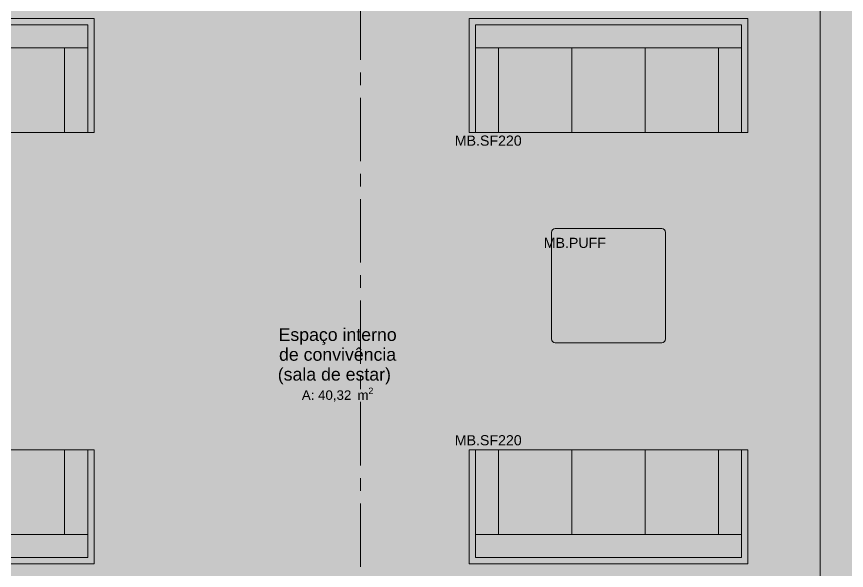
# Model space of a CAD drawing. Header units: metres. Extents: x -77 to 21.6, y -70.6 to -27.7.
# Drawn here: x -62.85 to -56.31, y -46.91 to -42.54 of the extents above; entities that cross this region are included whole.
import ezdxf

# ---------------------------------------------------------------- set-up
doc = ezdxf.new("R2010")
doc.units = ezdxf.units.M
doc.header["$MEASUREMENT"] = 0
doc.linetypes.add('Dot & Dashed', pattern=[0.6, 0.5, -0.05, 0, -0.05])
for name, color, linetype, lineweight in [('0_Caneta_No__99', 7, 'Continuous', 20), ('MOBILIÁRIO_Caneta_No__96', 252, 'Continuous', 0), ('NOTAS-LAYOUT.EXEC_Caneta_No__99', 7, 'Continuous', 20), ('Selos de Zona Archicad_Caneta_No__11', 7, 'Continuous', 5)]:
    doc.layers.add(name, color=color, linetype=linetype, lineweight=lineweight)
for name, color, linetype, lineweight, true_color in [('LAJES.EST_Caneta_No__18', 7, 'Continuous', 0, 0xdfdfdf), ('LAJES.EST_Caneta_No__254', 7, 'Continuous', 0, 0xd1c9ad), ('MOBILIÁRIO_Caneta_No__19', 7, 'Continuous', 0, 0xe9e9e9), ('ZONA_Caneta_No__56', 7, 'Continuous', 0, 0xffe495)]:
    doc.layers.add(name, color=color, linetype=linetype, lineweight=lineweight, true_color=true_color)
doc.layers.add('NOTAS-LAYOUT.EXEC', color=7, linetype='Continuous')
doc.layers.add('ZONA', color=7, linetype='Continuous')
doc.styles.add('GENERATED_STYLE_1', font='arial.ttf')

# ---------------------------------------------------------------- blocks, each defined once
blk = doc.blocks.new('Espaço interno de convivência (sala de estar)_9_9_6', base_point=(-60.3203, -45.2712))
at = {"layer": 'Selos de Zona Archicad_Caneta_No__11', "color": 7, "lineweight": 5, "insert": (-60.3203, -44.9996), "char_height": 0.1, "width": 1, "attachment_point": 2, "line_spacing_factor": 0.938775, "style": 'GENERATED_STYLE_1'}
blk.add_mtext('\\A1;{\\pqc;\\pt0,0.55;\\fArial|b0|i0|c0|p0;\\W1.000000;Espaço interno de convivência (sala de estar)\\fArial|b0|i0|c0|p0;\\W1.000000;\\A1{\\H.66x;\\S^  ;}\\fArial|b0|i0|c0|p0;\\W1.000000;\\fArial|b0|i0|c0|p0;\\W1.000000;\\A1{\\H.66x;\\S^  ;}}', dxfattribs=at)
at = {"layer": 'Selos de Zona Archicad_Caneta_No__11', "color": 7, "lineweight": 5, "insert": (-60.3203, -45.4678), "char_height": 0.075, "attachment_point": 2, "style": 'GENERATED_STYLE_1'}
blk.add_mtext('\\A1;{\\pqc;\\pt0,0.55;\\fArial|b0|i0|c0|p0;\\W1.000000;A: 40,32\\fArial|b0|i0|c0|p0;\\W1.000000;\\A1{\\H.66x;\\S^  ;}\\fArial|b0|i0|c0|p0;\\W1.000000; m\\fArial|b0|i0|c0|p0;\\W1.000000;\\A1{\\H.66x;\\S2^  ;}}', dxfattribs=at)
blk = doc.blocks.new('Sofa 04 12[92]_6', base_point=(-62.2412, -45.9583))
at = {"layer": 'MOBILIÁRIO_Caneta_No__19', "linetype": 'Continuous', "lineweight": 0, "true_color": 0xe9e9e9}
blk.add_hatch(color=254, dxfattribs=at).paths.add_polyline_path([(-62.2412, -45.9583), (-64.4412, -45.9583), (-64.4412, -46.8583), (-62.2412, -46.8583)])
at = {"layer": 'MOBILIÁRIO_Caneta_No__96', "color": 252, "linetype": 'Continuous', "lineweight": 0}
for p, q in [((-62.2412, -45.9583), (-64.4412, -45.9583)), ((-64.4412, -45.9583), (-64.4412, -46.8583)), ((-64.3912, -46.8083), (-64.3912, -45.9583)), ((-64.2079, -45.9583), (-64.2079, -46.6264)), ((-63.6301, -45.9583), (-63.6301, -46.6264)), ((-63.0523, -45.9583), (-63.0523, -46.6264)), ((-62.4745, -45.9583), (-62.4745, -46.6264)), ((-62.2912, -45.9583), (-62.2912, -46.8083)), ((-62.2412, -46.8583), (-62.2412, -45.9583)), ((-62.2912, -46.6264), (-64.3912, -46.6264)), ((-64.4412, -46.8583), (-62.2412, -46.8583)), ((-62.2912, -46.8083), (-64.3912, -46.8083))]:
    blk.add_line(p, q, dxfattribs=at)
blk = doc.blocks.new('Sofa 04 12[93]_6', base_point=(-64.4412, -43.4547))
at = {"layer": 'MOBILIÁRIO_Caneta_No__19', "linetype": 'Continuous', "lineweight": 0, "true_color": 0xe9e9e9}
blk.add_hatch(color=254, dxfattribs=at).paths.add_polyline_path([(-64.4412, -43.4547), (-62.2412, -43.4547), (-62.2412, -42.5547), (-64.4412, -42.5547)])
at = {"layer": 'MOBILIÁRIO_Caneta_No__96', "color": 252, "linetype": 'Continuous', "lineweight": 0}
for p, q in [((-62.2412, -42.5547), (-64.4412, -42.5547)), ((-64.4412, -42.5547), (-64.4412, -43.4547)), ((-64.3912, -43.4547), (-64.3912, -42.6047)), ((-64.3912, -42.6047), (-62.2912, -42.6047)), ((-62.2912, -42.6047), (-62.2912, -43.4547)), ((-62.2412, -43.4547), (-62.2412, -42.5547)), ((-64.3912, -42.7865), (-62.2912, -42.7865)), ((-64.2079, -43.4547), (-64.2079, -42.7865)), ((-63.6301, -43.4547), (-63.6301, -42.7865)), ((-63.0523, -43.4547), (-63.0523, -42.7865)), ((-62.4745, -43.4547), (-62.4745, -42.7865)), ((-64.4412, -43.4547), (-62.2412, -43.4547))]:
    blk.add_line(p, q, dxfattribs=at)
blk = doc.blocks.new('Sofa 04 12[101]_6', base_point=(-57.0834, -45.9583))
at = {"layer": 'MOBILIÁRIO_Caneta_No__19', "linetype": 'Continuous', "lineweight": 0, "true_color": 0xe9e9e9}
blk.add_hatch(color=254, dxfattribs=at).paths.add_polyline_path([(-57.0834, -45.9583), (-59.2834, -45.9583), (-59.2834, -46.8583), (-57.0834, -46.8583)])
at = {"layer": 'MOBILIÁRIO_Caneta_No__96', "color": 252, "linetype": 'Continuous', "lineweight": 0}
for p, q in [((-57.0834, -45.9583), (-59.2834, -45.9583)), ((-59.2834, -45.9583), (-59.2834, -46.8583)), ((-59.2334, -46.8083), (-59.2334, -45.9583)), ((-59.0501, -45.9583), (-59.0501, -46.6264)), ((-58.4723, -45.9583), (-58.4723, -46.6264)), ((-57.8945, -45.9583), (-57.8945, -46.6264)), ((-57.3167, -45.9583), (-57.3167, -46.6264)), ((-57.1334, -45.9583), (-57.1334, -46.8083)), ((-57.0834, -46.8583), (-57.0834, -45.9583)), ((-57.1334, -46.6264), (-59.2334, -46.6264)), ((-59.2834, -46.8583), (-57.0834, -46.8583)), ((-57.1334, -46.8083), (-59.2334, -46.8083))]:
    blk.add_line(p, q, dxfattribs=at)
blk = doc.blocks.new('Sofa 04 12[102]_6', base_point=(-59.2834, -43.4547))
at = {"layer": 'MOBILIÁRIO_Caneta_No__19', "linetype": 'Continuous', "lineweight": 0, "true_color": 0xe9e9e9}
blk.add_hatch(color=254, dxfattribs=at).paths.add_polyline_path([(-59.2834, -43.4547), (-57.0834, -43.4547), (-57.0834, -42.5547), (-59.2834, -42.5547)])
at = {"layer": 'MOBILIÁRIO_Caneta_No__96', "color": 252, "linetype": 'Continuous', "lineweight": 0}
for p, q in [((-57.0834, -42.5547), (-59.2834, -42.5547)), ((-59.2834, -42.5547), (-59.2834, -43.4547)), ((-59.2334, -43.4547), (-59.2334, -42.6047)), ((-59.2334, -42.6047), (-57.1334, -42.6047)), ((-57.1334, -42.6047), (-57.1334, -43.4547)), ((-57.0834, -43.4547), (-57.0834, -42.5547)), ((-59.2334, -42.7865), (-57.1334, -42.7865)), ((-59.0501, -43.4547), (-59.0501, -42.7865)), ((-58.4723, -43.4547), (-58.4723, -42.7865)), ((-57.8945, -43.4547), (-57.8945, -42.7865)), ((-57.3167, -43.4547), (-57.3167, -42.7865)), ((-59.2834, -43.4547), (-57.0834, -43.4547))]:
    blk.add_line(p, q, dxfattribs=at)
blk = doc.blocks.new('Sofa Set 01 14[103]_6', base_point=(-57.7334, -44.2138))
at = {"layer": 'MOBILIÁRIO_Caneta_No__19', "linetype": 'Continuous', "lineweight": 0, "true_color": 0xe9e9e9}
blk.add_hatch(color=254, dxfattribs=at).paths.add_polyline_path([(-58.6034, -44.2138, 0.414214), (-58.6334, -44.2438), (-58.6334, -45.0838, 0.414214), (-58.6034, -45.1138), (-57.7634, -45.1138, 0.414214), (-57.7334, -45.0838), (-57.7334, -44.2438, 0.414214), (-57.7634, -44.2138)])
at = {"layer": 'MOBILIÁRIO_Caneta_No__96', "color": 252, "linetype": 'Continuous', "lineweight": 0}
for p, q in [((-58.6334, -45.0838), (-58.6334, -44.2438)), ((-58.6034, -44.2138), (-57.7634, -44.2138)), ((-57.7334, -44.2438), (-57.7334, -45.0838)), ((-57.7634, -45.1138), (-58.6034, -45.1138))]:
    blk.add_line(p, q, dxfattribs=at)
for centre, start, end in [((-58.6034, -44.2438), 90, 180), ((-57.7634, -44.2438), 0, 90), ((-58.6034, -45.0838), 180, 270), ((-57.7634, -45.0838), 270, 0)]:
    blk.add_arc(centre, 0.03, start, end, dxfattribs=at)
blk = doc.blocks.new('Label_172_6', base_point=(-58.582, -44.2614))
at = {"layer": 'NOTAS-LAYOUT.EXEC_Caneta_No__99', "color": 7, "lineweight": 20, "insert": (-58.3362, -44.2858), "char_height": 0.08, "attachment_point": 2, "style": 'GENERATED_STYLE_1'}
blk.add_mtext('\\A1;{\\pqc;\\pt0,99;\\fArial|b0|i0|c0|p0;\\W1.000000;MB.PUFF\\fArial|b0|i0|c0|p0;\\W1.000000;\\A1{\\H.66x;\\S^  ;}\\fArial|b0|i0|c0|p0;\\W1.000000;\\fArial|b0|i0|c0|p0;\\W1.000000;\\A1{\\H.66x;\\S^  ;}\\fArial|b0|i0|c0|p0;\\W1.000000;\\fArial|b0|i0|c0|p0;\\W1.000000;\\fArial|b0|i0|c0|p0;\\W1.000000;\\fArial|b0|i0|c0|p0;\\W1.000000;\\fArial|b0|i0|c0|p0;\\W1.000000;\\fArial|b0|i0|c0|p0;\\W1.000000;\\fArial|b0|i0|c0|p0;\\W1.000000;\\A1{\\H.66x;\\S^  ;}\\fArial|b0|i0|c0|p0;\\W1.000000;\\fArial|b0|i0|c0|p0;\\W1.000000;\\A1{\\H.66x;\\S^  ;}\\fArial|b0|i0|c0|p0;\\W1.000000;\\fArial|b0|i0|c0|p0;\\W1.000000;\\fArial|b0|i0|c0|p0;\\W1.000000;\\fArial|b0|i0|c0|p0;\\W1.000000;\\fArial|b0|i0|c0|p0;\\W1.000000;\\fArial|b0|i0|c0|p0;\\W1.000000;\\fArial|b0|i0|c0|p0;\\W1.000000;\\A1{\\H.66x;\\S^  ;}\\fArial|b0|i0|c0|p0;\\W1.000000;\\fArial|b0|i0|c0|p0;\\W1.000000;\\A1{\\H.66x;\\S^  ;}\\fArial|b0|i0|c0|p0;\\W1.000000;\\fArial|b0|i0|c0|p0;\\W1.000000;\\fArial|b0|i0|c0|p0;\\W1.000000;\\fArial|b0|i0|c0|p0;\\W1.000000;\\fArial|b0|i0|c0|p0;\\W1.000000;\\fArial|b0|i0|c0|p0;\\W1.000000;\\fArial|b0|i0|c0|p0;\\W1.000000;\\A1{\\H.66x;\\S^  ;}\\fArial|b0|i0|c0|p0;\\W1.000000;\\fArial|b0|i0|c0|p0;\\W1.000000;\\A1{\\H.66x;\\S^  ;}\\fArial|b0|i0|c0|p0;\\W1.000000;\\fArial|b0|i0|c0|p0;\\W1.000000;\\fArial|b0|i0|c0|p0;\\W1.000000;\\fArial|b0|i0|c0|p0;\\W1.000000;\\fArial|b0|i0|c0|p0;\\W1.000000;\\fArial|b0|i0|c0|p0;\\W1.000000;\\fArial|b0|i0|c0|p0;\\W1.000000;\\A1{\\H.66x;\\S^  ;}\\fArial|b0|i0|c0|p0;\\W1.000000;\\fArial|b0|i0|c0|p0;\\W1.000000;\\A1{\\H.66x;\\S^  ;}\\fArial|b0|i0|c0|p0;\\W1.000000;\\fArial|b0|i0|c0|p0;\\W1.000000;\\fArial|b0|i0|c0|p0;\\W1.000000;\\fArial|b0|i0|c0|p0;\\W1.000000;\\fArial|b0|i0|c0|p0;\\W1.000000;\\fArial|b0|i0|c0|p0;\\W1.000000;\\fArial|b0|i0|c0|p0;\\W1.000000;\\A1{\\H.66x;\\S^  ;}\\fArial|b0|i0|c0|p0;\\W1.000000;}', dxfattribs=at)
blk = doc.blocks.new('Label_173_6', base_point=(-59.2834, -45.819))
at = {"layer": 'NOTAS-LAYOUT.EXEC_Caneta_No__99', "color": 7, "lineweight": 20, "insert": (-59.0193, -45.8433), "char_height": 0.08, "attachment_point": 2, "style": 'GENERATED_STYLE_1'}
blk.add_mtext('\\A1;{\\pqc;\\pt0,99;\\fArial|b0|i0|c0|p0;\\W1.000000;MB.SF220\\fArial|b0|i0|c0|p0;\\W1.000000;\\A1{\\H.66x;\\S^  ;}\\fArial|b0|i0|c0|p0;\\W1.000000;\\fArial|b0|i0|c0|p0;\\W1.000000;\\A1{\\H.66x;\\S^  ;}\\fArial|b0|i0|c0|p0;\\W1.000000;\\fArial|b0|i0|c0|p0;\\W1.000000;\\fArial|b0|i0|c0|p0;\\W1.000000;\\fArial|b0|i0|c0|p0;\\W1.000000;\\fArial|b0|i0|c0|p0;\\W1.000000;\\fArial|b0|i0|c0|p0;\\W1.000000;\\fArial|b0|i0|c0|p0;\\W1.000000;\\A1{\\H.66x;\\S^  ;}\\fArial|b0|i0|c0|p0;\\W1.000000;\\fArial|b0|i0|c0|p0;\\W1.000000;\\A1{\\H.66x;\\S^  ;}\\fArial|b0|i0|c0|p0;\\W1.000000;\\fArial|b0|i0|c0|p0;\\W1.000000;\\fArial|b0|i0|c0|p0;\\W1.000000;\\fArial|b0|i0|c0|p0;\\W1.000000;\\fArial|b0|i0|c0|p0;\\W1.000000;\\fArial|b0|i0|c0|p0;\\W1.000000;\\fArial|b0|i0|c0|p0;\\W1.000000;\\A1{\\H.66x;\\S^  ;}\\fArial|b0|i0|c0|p0;\\W1.000000;\\fArial|b0|i0|c0|p0;\\W1.000000;\\A1{\\H.66x;\\S^  ;}\\fArial|b0|i0|c0|p0;\\W1.000000;\\fArial|b0|i0|c0|p0;\\W1.000000;\\fArial|b0|i0|c0|p0;\\W1.000000;\\fArial|b0|i0|c0|p0;\\W1.000000;\\fArial|b0|i0|c0|p0;\\W1.000000;\\fArial|b0|i0|c0|p0;\\W1.000000;\\fArial|b0|i0|c0|p0;\\W1.000000;\\A1{\\H.66x;\\S^  ;}\\fArial|b0|i0|c0|p0;\\W1.000000;\\fArial|b0|i0|c0|p0;\\W1.000000;\\A1{\\H.66x;\\S^  ;}\\fArial|b0|i0|c0|p0;\\W1.000000;\\fArial|b0|i0|c0|p0;\\W1.000000;\\fArial|b0|i0|c0|p0;\\W1.000000;\\fArial|b0|i0|c0|p0;\\W1.000000;\\fArial|b0|i0|c0|p0;\\W1.000000;\\fArial|b0|i0|c0|p0;\\W1.000000;\\fArial|b0|i0|c0|p0;\\W1.000000;\\A1{\\H.66x;\\S^  ;}\\fArial|b0|i0|c0|p0;\\W1.000000;\\fArial|b0|i0|c0|p0;\\W1.000000;\\A1{\\H.66x;\\S^  ;}\\fArial|b0|i0|c0|p0;\\W1.000000;\\fArial|b0|i0|c0|p0;\\W1.000000;\\fArial|b0|i0|c0|p0;\\W1.000000;\\fArial|b0|i0|c0|p0;\\W1.000000;\\fArial|b0|i0|c0|p0;\\W1.000000;\\fArial|b0|i0|c0|p0;\\W1.000000;\\fArial|b0|i0|c0|p0;\\W1.000000;\\A1{\\H.66x;\\S^  ;}\\fArial|b0|i0|c0|p0;\\W1.000000;}', dxfattribs=at)
blk = doc.blocks.new('Label_174_6', base_point=(-59.2834, -43.4547))
at = {"layer": 'NOTAS-LAYOUT.EXEC_Caneta_No__99', "color": 7, "lineweight": 20, "insert": (-59.0193, -43.479), "char_height": 0.08, "attachment_point": 2, "style": 'GENERATED_STYLE_1'}
blk.add_mtext('\\A1;{\\pqc;\\pt0,99;\\fArial|b0|i0|c0|p0;\\W1.000000;MB.SF220\\fArial|b0|i0|c0|p0;\\W1.000000;\\A1{\\H.66x;\\S^  ;}\\fArial|b0|i0|c0|p0;\\W1.000000;\\fArial|b0|i0|c0|p0;\\W1.000000;\\A1{\\H.66x;\\S^  ;}\\fArial|b0|i0|c0|p0;\\W1.000000;\\fArial|b0|i0|c0|p0;\\W1.000000;\\fArial|b0|i0|c0|p0;\\W1.000000;\\fArial|b0|i0|c0|p0;\\W1.000000;\\fArial|b0|i0|c0|p0;\\W1.000000;\\fArial|b0|i0|c0|p0;\\W1.000000;\\fArial|b0|i0|c0|p0;\\W1.000000;\\A1{\\H.66x;\\S^  ;}\\fArial|b0|i0|c0|p0;\\W1.000000;\\fArial|b0|i0|c0|p0;\\W1.000000;\\A1{\\H.66x;\\S^  ;}\\fArial|b0|i0|c0|p0;\\W1.000000;\\fArial|b0|i0|c0|p0;\\W1.000000;\\fArial|b0|i0|c0|p0;\\W1.000000;\\fArial|b0|i0|c0|p0;\\W1.000000;\\fArial|b0|i0|c0|p0;\\W1.000000;\\fArial|b0|i0|c0|p0;\\W1.000000;\\fArial|b0|i0|c0|p0;\\W1.000000;\\A1{\\H.66x;\\S^  ;}\\fArial|b0|i0|c0|p0;\\W1.000000;\\fArial|b0|i0|c0|p0;\\W1.000000;\\A1{\\H.66x;\\S^  ;}\\fArial|b0|i0|c0|p0;\\W1.000000;\\fArial|b0|i0|c0|p0;\\W1.000000;\\fArial|b0|i0|c0|p0;\\W1.000000;\\fArial|b0|i0|c0|p0;\\W1.000000;\\fArial|b0|i0|c0|p0;\\W1.000000;\\fArial|b0|i0|c0|p0;\\W1.000000;\\fArial|b0|i0|c0|p0;\\W1.000000;\\A1{\\H.66x;\\S^  ;}\\fArial|b0|i0|c0|p0;\\W1.000000;\\fArial|b0|i0|c0|p0;\\W1.000000;\\A1{\\H.66x;\\S^  ;}\\fArial|b0|i0|c0|p0;\\W1.000000;\\fArial|b0|i0|c0|p0;\\W1.000000;\\fArial|b0|i0|c0|p0;\\W1.000000;\\fArial|b0|i0|c0|p0;\\W1.000000;\\fArial|b0|i0|c0|p0;\\W1.000000;\\fArial|b0|i0|c0|p0;\\W1.000000;\\fArial|b0|i0|c0|p0;\\W1.000000;\\A1{\\H.66x;\\S^  ;}\\fArial|b0|i0|c0|p0;\\W1.000000;\\fArial|b0|i0|c0|p0;\\W1.000000;\\A1{\\H.66x;\\S^  ;}\\fArial|b0|i0|c0|p0;\\W1.000000;\\fArial|b0|i0|c0|p0;\\W1.000000;\\fArial|b0|i0|c0|p0;\\W1.000000;\\fArial|b0|i0|c0|p0;\\W1.000000;\\fArial|b0|i0|c0|p0;\\W1.000000;\\fArial|b0|i0|c0|p0;\\W1.000000;\\fArial|b0|i0|c0|p0;\\W1.000000;\\A1{\\H.66x;\\S^  ;}\\fArial|b0|i0|c0|p0;\\W1.000000;}', dxfattribs=at)

msp = doc.modelspace()

# ---------------------------------------------------------------- hatches: boundary and pattern name
at = {"layer": 'LAJES.EST_Caneta_No__18', "linetype": 'Continuous', "lineweight": 0, "true_color": 0xdfdfdf}
h = msp.add_hatch(dxfattribs=at)
h.set_pattern_fill('Piso_Externo__0006', color=254, style=0, pattern_type=2)
h.set_pattern_definition([(45, (0, 0.6), (-0.1909188, 0.1909188), [0, -0.18, 0, -0.27]), (110, (0.6, 0.6), (0.253717, 0.09234544), [0, -0.132, 0, -0.228])])
h.paths.add_polyline_path([(-76.514, -65.1016), (-73.814, -65.1016, -0.414214), (-75.814, -67.1016), (-66.814, -67.1016, -0.414214), (-68.814, -65.1016), (-68.814, -62.301), (-68.814, -45.4002, -0.414214), (-66.514, -43.1002), (-65.914, -43.1002), (-65.914, -42.3002), (-66.514, -42.3002), (-66.514, -38.2041), (-65.114, -38.2041), (-65.114, -36.7038), (-66.514, -36.7038), (-66.514, -32.5997), (-65.114, -32.5997), (-56.714, -32.5997), (-53.814, -32.5997), (-44.014, -32.5997), (-44.014, -42.3002), (-53.814, -42.3002), (-53.814, -47.1002), (-44.014, -47.1002), (-44.014, -50.8516), (-45.6136, -50.8516), (-45.6136, -52.3506), (-44.014, -52.3506), (-44.014, -60.3006), (-48.9163, -60.3006), (-48.9163, -61.1006), (-44.3609, -61.1006), (-44.3609, -67.1016), (-44.014, -67.1016), (-41.514, -67.1016), (-41.514, -28.1016), (-41.714, -28.1016), (-41.714, -60.3006), (-43.014, -60.3006), (-43.014, -30.0016), (-66.514, -30.0016), (-66.514, -28.1016), (-76.514, -28.1016)])
h.paths.add_polyline_path([(-73.814, -45.1016), (-76.314, -45.1016), (-76.314, -43.0892), (-75.7984, -43.0908, -0.414214), (-73.8139, -45.0876)], flags=0)
h.paths.add_polyline_path([(-73.814, -45.5846, -0.009328), (-73.814, -45.6604)], flags=0)
h.paths.add_polyline_path([(-52.814, -46.3002), (-52.814, -43.1002), (-44.014, -43.1002), (-44.014, -46.3002)], flags=0)
h.paths.add_polyline_path([(-67.714, -34.1), (-76.314, -34.1), (-76.314, -32.5997), (-67.714, -32.5997)], flags=0)
at = {"layer": 'LAJES.EST_Caneta_No__254', "linetype": 'Continuous', "lineweight": 0, "true_color": 0xd1c9ad}
h = msp.add_hatch(dxfattribs=at)
h.set_pattern_fill('Haie_OD_0006', color=9, style=0, pattern_type=2)
h.set_pattern_definition([(45, (0, 0.5), (-0.159099, 0.159099), [0, -0.15, 0, -0.225]), (110, (0.5, 0.5), (0.21143084, 0.07695453), [0, -0.11, 0, -0.19])])
h.paths.add_polyline_path([(-65.114, -47.1002), (-66.514, -47.1002), (-66.514, -60.3006), (-56.514, -60.3006), (-44.014, -60.3006), (-44.014, -56.6006), (-50.5957, -56.6006), (-50.5957, -54.2479), (-52.6157, -54.2479), (-52.6157, -52.5506), (-50.5957, -52.5506), (-45.6136, -52.5506), (-45.6136, -50.8516), (-44.014, -50.8516), (-44.014, -47.1002), (-53.814, -47.1002), (-53.814, -42.3002), (-44.014, -42.3002), (-44.014, -37.1002), (-51.174, -37.1002), (-51.174, -32.5997), (-53.814, -32.5997), (-56.714, -32.5997), (-58.7637, -32.5997), (-58.7637, -34.9038), (-63.464, -34.9038), (-63.464, -36.5038), (-65.114, -36.5038), (-65.114, -38.4037), (-63.464, -38.4037), (-63.464, -42.1002), (-65.114, -42.1002), (-65.114, -42.3002)])
h.paths.add_polyline_path([(-60.5596, -42.1002), (-60.5596, -38.4037), (-58.8637, -38.4037), (-58.8637, -42.1002)], flags=0)
h.paths.add_polyline_path([(-59.064, -48.7001), (-59.064, -47.3002), (-56.714, -47.3002), (-56.714, -48.7001)], flags=0)

# ---------------------------------------------------------------- linework, layer by layer
at = {"layer": '0_Caneta_No__99', "color": 7, "linetype": 'Dot & Dashed', "lineweight": 20}
msp.add_line((-60.1393, -27.9815), (-60.1393, -67.6566), dxfattribs=at)
at = {"layer": 'ZONA_Caneta_No__56', "color": 41, "linetype": 'Continuous', "lineweight": 0, "true_color": 0xffe495, "flags": 128}
for points in [[(-64.914, -36.7038), (-64.914, -38.2037), (-56.514, -38.2037), (-56.514, -52.5506), (-62.614, -52.5506), (-62.614, -54.0506), (-56.514, -54.0506), (-56.514, -56.6006), (-54.014, -56.6006), (-54.014, -52.3506), (-45.8136, -52.3506), (-45.8136, -50.8516), (-54.014, -50.8516), (-54.014, -36.7038), (-56.514, -36.7038)], [(-56.514, -42.3002), (-64.914, -42.3002), (-64.914, -47.1002), (-56.514, -47.1002)]]:
    msp.add_lwpolyline(points, close=True, dxfattribs=at)

# ---------------------------------------------------------------- block references
at = {"layer": 'MOBILIÁRIO_Caneta_No__96', "color": 252, "linetype": 'Continuous', "lineweight": 0}
for name, p in [('Sofa 04 12[93]_6', (-64.4412, -43.4547)), ('Sofa 04 12[102]_6', (-59.2834, -43.4547)), ('Sofa Set 01 14[103]_6', (-57.7334, -44.2138)), ('Sofa 04 12[92]_6', (-62.2412, -45.9583)), ('Sofa 04 12[101]_6', (-57.0834, -45.9583))]:
    msp.add_blockref(name, p, dxfattribs=at)
at = {"layer": 'NOTAS-LAYOUT.EXEC', "color": 251, "linetype": 'Continuous', "lineweight": 5, "true_color": 0x6b6b6b}
for name, p in [('Label_174_6', (-59.2834, -43.4547)), ('Label_172_6', (-58.582, -44.2614)), ('Label_173_6', (-59.2834, -45.819))]:
    msp.add_blockref(name, p, dxfattribs=at)
at = {"layer": 'ZONA', "color": 7, "linetype": 'Continuous', "lineweight": 0}
msp.add_blockref('Espaço interno de convivência (sala de estar)_9_9_6', (-60.3203, -45.2712), dxfattribs=at)

doc.saveas('drawing.dxf')
